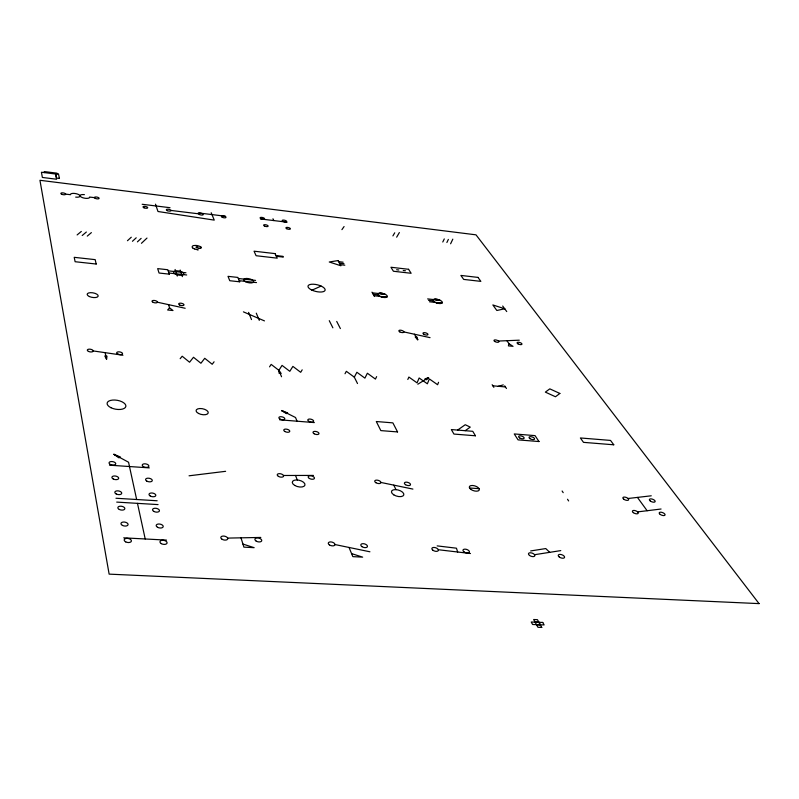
<?xml version="1.0" encoding="UTF-8"?>
<svg xmlns="http://www.w3.org/2000/svg" width="799" height="799" viewBox="0 0 799 799"><rect width="100%" height="100%" fill="white"/><g stroke="black" fill="none" stroke-linecap="round" stroke-linejoin="round"><path stroke-width="1.2" d="M106.567 359.22L106.986 356.174L104.779 355.964L106.567 359.22L105.158 352.709M509.043 343.75L508.394 345.867L513.028 346.337L509.043 343.75L506.886 340.694M438.561 382.282L437.602 384.728L429.353 378.926L427.355 383.8L419.145 377.987L417.058 382.871L408.888 377.048L407.81 379.475M450.606 243.785L452.813 239.151M446.881 242.506L448.369 239.41M376.629 376.629L375.42 379.086L367.38 373.233L364.893 378.137L356.883 372.264L354.317 377.168L357.503 383.54M442.776 242.007L444.294 238.911M345.018 373.742L346.347 371.305L354.317 377.168M396.654 237.183L399.36 232.549M392.908 235.895L394.736 232.799M302.192 369.837L300.684 372.304L292.893 366.391L289.807 371.315L282.057 365.393L278.881 370.327L279.131 373.323L281.188 373.503L278.881 370.327L271.171 364.394L269.543 366.851M341.922 229.643L344.079 226.556M214.082 361.787L212.214 364.274L204.744 358.292L200.919 363.255L193.488 357.263L189.563 362.227L182.182 356.224L180.175 358.691M169.558 307.835L167.63 309.992L172.993 310.531L169.558 307.835L168.559 304.629M428.574 377.597L426.636 379.755L424.868 378.926L428.574 377.597L417.827 384.209M141.443 243.305L146.986 238.072M137.418 241.857L141.143 238.362M132.444 241.288L136.22 237.792M127.47 240.719L131.276 237.223M87.281 236.105L91.386 232.609M82.207 235.515L86.352 232.03M77.123 234.936L81.308 231.45M465.198 430.691L470.251 427.115L465.248 424.728L457.607 430.082M439.2 303.51L440.049 302.931M439.979 303.55L440.778 303.011M440.918 303.49L441.497 303.091M437.203 303.141L437.872 302.691M437.832 303.29L438.601 302.771M438.491 303.42L439.32 302.851M436.624 302.971L437.143 302.611M436.933 299.925L437.662 299.435M437.652 300.005L438.271 299.595M434.037 299.605L434.726 299.146M434.756 299.685L435.585 299.136M435.485 299.765L436.334 299.196M436.204 299.845L437.023 299.305M383.989 297.498L384.918 296.928M384.798 297.548L385.667 297.008M385.777 297.488L386.406 297.088M381.373 296.948L381.942 296.599M381.972 297.128L382.691 296.679M382.591 297.278L383.43 296.759M383.27 297.408L384.179 296.848M383.44 294.062L383.939 293.752M381.213 293.822L382.102 293.273M381.952 293.902L382.751 293.413M382.691 293.982L383.36 293.573M378.986 293.573L379.735 293.113M379.725 293.662L380.624 293.103M380.464 293.742L381.403 293.173M312.01 290.157L321.108 286.072M498.226 386.287L503.3 384.898M530.666 550.94L545.767 548.563L549.682 552.289M534.561 554.706L560.768 550.611M189.053 475.804L225.618 471.32M637.722 511.879L661.063 509.013M628.124 498.486L651.255 495.799M498.546 341.043L519.3 340.184M227.665 538.097L260.814 537.437M283.465 475.485L313.458 475.425M535.01 621.992L538.806 622.131M536.558 624.798L540.364 624.938M123.725 537.837L166.492 540.104M116.714 502.102L158.062 504.598M115.965 498.246L157.153 500.763M469.512 487.999L479.09 488.648M109.473 465.178L149.343 467.884M279.63 419.805L314.347 422.591M492.863 385.797L505.437 386.946M373.253 294.302L377.907 294.811M428.544 300.344L433.098 300.833M168.919 273.038L186.696 274.976M239.251 280.699L256.509 282.586M374.082 295.74L386.876 297.138M429.472 301.782L441.957 303.141M372.414 292.853L385.168 294.252M427.625 298.906L440.069 300.274M168.209 270.841L185.937 272.779M238.352 278.521L255.56 280.399M338.606 261.663L343.141 262.192M276.005 255.54L282.986 256.349L283.355 257.098L276.364 256.299M339.445 263.171L343.979 263.69M396.614 269.752L398.821 270.012M403.245 270.521L405.453 270.771M198.961 248.199L197.673 248.04A6.002 2.267 11.7 0 1 196.814 247.81L196.564 247.72A1.598 0.609 11.7 0 1 196.214 247.47L196.135 247.37A2.936 1.109 11.8 0 1 196.075 247.211A1.868 0.709 11.7 0 1 196.174 246.921A1.508 0.569 11.7 0 1 196.324 246.831L196.514 246.781A1.738 0.659 11.7 0 1 196.824 246.751L197.852 246.871M340.284 264.679L344.828 265.198M438.331 549.732L470.481 553.517M437.173 545.887L456.449 548.194L457.677 552.039M142.152 204.274L170.017 207.7M260.554 218.946L287.071 222.202M198.272 212.904L225.568 216.249M170.996 210.447L198.641 213.822M65.658 194.107L70.462 194.696A4.884 1.748 10.1 0 1 74.856 193.468A4.884 1.748 10.1 0 1 80.06 195.885A4.864 1.738 10.2 0 0 85.273 198.292A4.864 1.738 10.2 0 0 89.618 197.053L94.382 197.633M93.223 350.941L122.946 355.235M381.003 482.476L412.913 489.088M335.091 544.568L369.927 551.789M157.483 302.232L185.158 308.264M403.964 331.935L430.052 337.647M197.563 249.757L196.534 249.508A1.408 0.529 11.7 0 1 196.145 249.418L194.836 249.018M351.58 553.607L362.656 557.143L352.828 556.633L349.023 547.425M242.936 544.069L254.152 547.675L243.895 547.135L240.998 537.827M281.548 410.516L287.7 412.953L286.491 413.632L281.548 410.516L295.53 417.507L297.058 421.203M113.858 454.281L120.469 457.038L118.911 457.847L113.858 454.281L128.559 462.241L136.649 499.515M243.415 311.86L264.469 320.898M417.747 339.785L415.22 336.988L417.038 337.178L417.747 339.785L414.401 334.202M502.691 306.027L506.736 311.56M637.462 497.437L647.14 510.751M504.698 385.847L506.466 388.484M562.106 491.005L563.195 492.663M567.52 499.255L568.628 500.943M492.144 384.699L493.872 387.335M372.004 292.144L374.501 296.469M538.955 622.301L540.344 624.778M336.719 321.428L340.384 328.579M329.268 320.669L332.873 327.82M272.948 218.766L273.847 220.574M393.797 485.153L395.964 489.627M256.289 313.178L259.295 320.379M278.881 370.327L281.548 376.748M211.206 212.754L214.252 220.115L157.982 211.505L155.505 204.174M248.579 312.389L251.515 319.59M295.53 475.455L297.268 479.969M180.145 270.042L182.382 276.624M175.091 269.483L177.288 276.074M137.478 503.35L145.208 538.975M55.55 174.022L56.599 179.236L42.367 177.448L41.428 172.234L57.178 174.222L56.969 173.183L44.205 171.565L44.394 172.594M199.74 248.259A22.921 8.569 11.7 0 1 199.141 248.209M199.99 248.269A5.533 2.087 11.7 0 0 200.319 248.269L200.559 248.249A2.886 1.089 11.7 0 0 200.899 248.149A1.888 0.709 11.8 0 0 201.138 248.02A2.737 1.039 11.7 0 0 201.278 247.81A3.725 1.408 11.7 0 0 201.298 247.53A1.678 0.639 11.8 0 0 201.178 247.32A7.311 2.767 11.7 0 0 201.008 247.131M200.889 247.031A7.001 2.647 11.7 0 0 200.209 246.541L199.93 246.422A25.878 9.908 11.6 0 0 198.312 245.872A5.174 1.958 11.7 0 0 197.842 245.722A2.447 0.919 11.7 0 0 197.013 245.553A4.205 1.588 11.7 0 0 196.404 245.483A6.841 2.597 11.7 0 0 195.945 245.443A2.557 0.969 11.7 0 0 195.665 245.443A5.803 2.197 11.7 0 0 195.375 245.443A19.556 7.461 11.8 0 0 194.337 245.493M193.937 245.533A11.096 4.215 11.8 0 0 193.588 245.593A5.673 2.147 11.7 0 0 193.238 245.673A2.227 0.839 11.7 0 0 192.889 245.812A3.905 1.478 11.7 0 0 192.729 245.942A14.722 5.583 11.9 0 0 192.539 246.142A8.629 3.266 11.8 0 0 192.419 246.312L192.349 246.422A7.201 2.727 11.8 0 0 192.15 246.871A5.963 2.257 11.7 0 0 192.199 247.051L192.239 247.211A12.225 4.624 11.8 0 0 192.309 247.43A1.848 0.699 11.7 0 0 192.409 247.6A11.066 4.185 11.8 0 0 192.998 248.179M193.088 248.239A1.828 0.689 11.7 0 0 193.558 248.529A4.584 1.738 11.7 0 0 194.167 248.779A14.362 5.413 11.8 0 0 194.666 248.968M198.252 249.897A10.107 3.815 11.7 0 1 197.792 249.807M84.404 194.646A4.864 1.738 10.2 0 0 80.06 195.885A4.884 1.748 10.1 0 1 75.675 197.113M559.869 393.448L555.465 396.753L545.357 392.119L549.802 388.853L559.869 393.448M504.708 308.784L496.838 310.491L492.853 304.948L504.708 308.784M338.007 260.584L329.268 261.992L340.893 265.767L338.007 260.584M542.741 622.441L531.235 622.002L532.603 624.488L544.129 624.928L542.741 622.441M541.742 627.435L537.947 627.295L533.642 619.515L537.427 619.664L541.742 627.435M759.05 603.615L109.133 574.131L39.95 180.294L475.994 234.836L759.05 603.615M613.772 444.793L583.5 442.356L580.374 437.962L610.526 440.419L613.772 444.793M475.445 435.785L453.942 434.067L451.345 429.572L472.758 431.31L475.445 435.785M538.985 441.547L518.062 439.879L514.246 433.937L535.05 435.625L538.985 441.547M397.562 431.929L380.833 430.601L376.299 421.522L392.878 422.871L397.562 431.929M96.19 264.03L75.116 261.722L74.217 257.328L95.181 259.635L96.19 264.03M169.278 274.137L159.041 273.028L157.673 268.624L167.85 269.742L169.278 274.137M239.7 281.797L229.772 280.719L228.015 276.344L237.902 277.433L239.7 281.797M275.086 253.613L254.052 251.186L256.089 255.72L277.243 258.157L275.086 253.613M408.569 269.293L390.941 267.246L393.428 271.251L411.145 273.288L408.569 269.293M477.982 277.403L460.873 275.425L463.69 279.41L480.868 281.378L477.982 277.403M59.416 178.427L56.589 178.067L55.67 173.523L58.477 173.882L59.416 178.427M245.752 281.817A5.114 2.007 12.5 0 0 253.653 281.817A5.114 2.007 12.5 0 0 246.581 278.442A5.114 2.007 12.5 0 0 245.752 281.817M471.02 489.507A5.233 2.497 17.6 0 0 479.27 489.997A5.233 2.497 17.6 0 0 472.628 485.492A5.233 2.497 17.6 0 0 471.02 489.507M660.184 514.396A3.106 1.378 20.9 0 0 665.028 515.035A3.106 1.378 20.9 0 0 661.212 512.229A3.106 1.378 20.9 0 0 660.184 514.396M633.337 512.648A3.116 1.408 20.5 0 0 638.221 513.288A3.116 1.408 20.5 0 0 634.446 510.471A3.116 1.408 20.5 0 0 633.337 512.648M650.326 501.023A3.056 1.348 20.6 0 0 655.11 501.662A3.056 1.348 20.6 0 0 651.365 498.916A3.056 1.348 20.6 0 0 650.326 501.023M623.779 499.205A3.066 1.368 20.2 0 0 628.603 499.854A3.066 1.368 20.2 0 0 624.898 497.098A3.066 1.368 20.2 0 0 623.779 499.205M559.33 557.053A3.336 1.638 20.1 0 0 564.543 557.482A3.336 1.638 20.1 0 0 560.389 554.416A3.336 1.638 20.1 0 0 559.33 557.053M529.517 555.445A3.346 1.668 19.5 0 0 534.791 555.874A3.346 1.668 19.5 0 0 530.676 552.788A3.346 1.668 19.5 0 0 529.517 555.445M464.099 551.959A3.376 1.728 18.2 0 0 469.393 552.159A3.376 1.728 18.2 0 0 465.098 549.143A3.376 1.728 18.2 0 0 464.099 551.959M432.968 550.281A3.386 1.758 17.6 0 0 438.341 550.491A3.386 1.758 17.6 0 0 434.077 547.445A3.386 1.758 17.6 0 0 432.968 550.281M361.997 546.666A3.436 1.818 15.9 0 0 367.42 546.626A3.436 1.818 15.9 0 0 362.976 543.67A3.436 1.818 15.9 0 0 361.997 546.666M329.418 544.908A3.456 1.848 15.1 0 0 334.931 544.878A3.456 1.848 15.1 0 0 330.516 541.902A3.456 1.848 15.1 0 0 329.418 544.908M256.139 541.073A3.506 1.908 13.3 0 0 261.722 540.793A3.506 1.908 13.3 0 0 257.108 537.917A3.506 1.908 13.3 0 0 256.139 541.073M222.022 539.235A3.536 1.928 12.4 0 0 227.705 538.965A3.536 1.928 12.4 0 0 223.121 536.059A3.536 1.928 12.4 0 0 222.022 539.235M393.787 494.851A6.412 3.166 16.2 0 0 403.805 494.931A6.412 3.166 16.2 0 0 395.375 489.607A6.412 3.166 16.2 0 0 393.787 494.851M405.552 484.703A3.166 1.538 16.3 0 0 410.486 484.763A3.166 1.538 16.3 0 0 406.311 482.147A3.166 1.538 16.3 0 0 405.552 484.703M375.86 482.686A3.176 1.558 15.7 0 0 380.863 482.746A3.176 1.558 15.7 0 0 376.728 480.119A3.176 1.558 15.7 0 0 375.86 482.686M294.721 485.432A6.512 3.286 14 0 0 304.948 485.113A6.512 3.286 14 0 0 296.229 479.949A6.512 3.286 14 0 0 294.721 485.432M309.403 478.471A3.226 1.608 14.2 0 0 314.446 478.321A3.226 1.608 14.2 0 0 310.122 475.775A3.226 1.608 14.2 0 0 309.403 478.471M278.422 476.364A3.246 1.628 13.5 0 0 283.555 476.224A3.246 1.628 13.5 0 0 279.251 473.657A3.246 1.628 13.5 0 0 278.422 476.364M529.947 438.651A2.896 1.258 18 0 0 534.531 439.13A2.896 1.258 18 0 0 530.955 436.693A2.896 1.258 18 0 0 529.947 438.651M519.65 437.912A2.896 1.268 17.8 0 0 524.134 438.212A2.896 1.268 17.8 0 0 520.359 435.835A2.896 1.268 17.8 0 0 519.65 437.912M314.197 433.787A3.056 1.438 14.1 0 0 318.961 433.717A3.056 1.438 14.1 0 0 314.856 431.37A3.056 1.438 14.1 0 0 314.197 433.787M284.903 431.51A3.076 1.458 13.5 0 0 289.747 431.44A3.076 1.458 13.5 0 0 285.662 429.093A3.076 1.458 13.5 0 0 284.903 431.51M308.913 421.373A3.016 1.408 13.9 0 0 313.627 421.323A3.016 1.408 13.9 0 0 309.583 419.036A3.016 1.408 13.9 0 0 308.913 421.373M279.99 419.056A3.036 1.418 13.3 0 0 284.774 419.006A3.036 1.418 13.3 0 0 280.749 416.708A3.036 1.418 13.3 0 0 279.99 419.056M161.288 543.63A3.625 2.007 10.7 0 0 167.061 543.09A3.625 2.007 10.7 0 0 162.207 540.274A3.625 2.007 10.7 0 0 161.288 543.63M125.693 541.872A3.655 2.027 9.8 0 0 131.406 541.083A3.655 2.027 9.8 0 0 126.302 538.416A3.655 2.027 9.8 0 0 125.693 541.872M157.503 527.26A3.566 1.938 10.6 0 0 163.186 526.761A3.566 1.938 10.6 0 0 158.412 524.014A3.566 1.938 10.6 0 0 157.503 527.26M122.447 525.412A3.605 1.968 9.7 0 0 128.08 524.663A3.605 1.968 9.7 0 0 123.056 522.057A3.605 1.968 9.7 0 0 122.447 525.412M153.827 511.4A3.516 1.878 10.6 0 0 159.43 510.941A3.516 1.878 10.6 0 0 154.736 508.264A3.516 1.878 10.6 0 0 153.827 511.4M119.301 509.462A3.546 1.898 9.7 0 0 124.844 508.763A3.546 1.898 9.7 0 0 119.91 506.226A3.546 1.898 9.7 0 0 119.301 509.462M150.272 496.019A3.456 1.818 10.5 0 0 155.785 495.6A3.456 1.818 10.5 0 0 151.181 492.993A3.456 1.818 10.5 0 0 150.272 496.019M116.255 494.002A3.496 1.838 9.6 0 0 121.718 493.353A3.496 1.838 9.6 0 0 116.864 490.876A3.496 1.838 9.6 0 0 116.255 494.002M146.816 481.118A3.406 1.768 10.4 0 0 152.259 480.728A3.406 1.768 10.4 0 0 147.725 478.182A3.406 1.768 10.4 0 0 146.816 481.118M113.298 479.02A3.446 1.788 9.6 0 0 118.681 478.411A3.446 1.788 9.6 0 0 113.907 475.994A3.446 1.788 9.6 0 0 113.298 479.02M143.47 466.656A3.356 1.708 10.4 0 0 148.834 466.306A3.356 1.708 10.4 0 0 144.369 463.82A3.356 1.708 10.4 0 0 143.47 466.656M110.432 464.499A3.396 1.728 9.6 0 0 115.745 463.929A3.396 1.728 9.6 0 0 111.041 461.562A3.396 1.728 9.6 0 0 110.432 464.499M198.502 413.443A6.182 2.926 11.7 0 0 208.209 412.973A6.182 2.926 11.7 0 0 199.8 408.529A6.182 2.926 11.7 0 0 198.502 413.443M111.011 407.74A9.508 4.524 9.9 0 0 125.852 406.471A9.508 4.524 9.9 0 0 112.639 400.069A9.508 4.524 9.9 0 0 111.011 407.74M117.892 354.087A2.976 1.328 10.1 0 0 122.537 353.787A2.976 1.328 10.1 0 0 118.412 351.84A2.976 1.328 10.1 0 0 117.892 354.087M88.469 351.4A2.996 1.338 9.6 0 0 93.193 351.111A2.996 1.338 9.6 0 0 89.079 349.163A2.996 1.338 9.6 0 0 88.469 351.4M518.002 343.86A2.537 0.979 16.9 0 0 521.947 344.219A2.537 0.979 16.9 0 0 518.621 342.272A2.537 0.979 16.9 0 0 518.002 343.86M494.871 341.513A2.547 0.989 16.5 0 0 498.856 341.872A2.547 0.989 16.5 0 0 495.55 339.925A2.547 0.989 16.5 0 0 494.871 341.513M423.939 334.332A2.587 1.029 15.5 0 0 427.944 334.561A2.587 1.029 15.5 0 0 424.509 332.644A2.587 1.029 15.5 0 0 423.939 334.332M399.81 331.885A2.597 1.039 15.1 0 0 403.865 332.104A2.597 1.039 15.1 0 0 400.449 330.187A2.597 1.039 15.1 0 0 399.81 331.885M179.685 305.018A2.717 1.119 11.4 0 0 183.98 304.988A2.717 1.119 11.4 0 0 180.324 303.171A2.717 1.119 11.4 0 0 179.685 305.018M153.188 302.362A2.737 1.129 10.9 0 0 157.413 302.182A2.737 1.129 10.9 0 0 153.568 300.434A2.737 1.129 10.9 0 0 153.188 302.362M89.388 296.539A5.583 2.307 9.8 0 0 98.157 296.189A5.583 2.307 9.8 0 0 90.497 292.674A5.583 2.307 9.8 0 0 89.388 296.539M434.766 302.192A4.894 1.848 15.4 0 0 442.346 302.681A4.894 1.848 15.4 0 0 435.785 299.146A4.894 1.848 15.4 0 0 434.766 302.192M379.525 296.169A4.954 1.898 14.6 0 0 387.315 296.679A4.954 1.898 14.6 0 0 380.833 293.123A4.954 1.898 14.6 0 0 379.525 296.169M311.39 289.857A8.799 3.416 13.6 0 0 325.093 290.297A8.799 3.416 13.6 0 0 313.238 284.214A8.799 3.416 13.6 0 0 311.39 289.857M175.57 274.167A5.213 2.057 11.4 0 0 183.8 274.197A5.213 2.057 11.4 0 0 176.789 270.781A5.213 2.057 11.4 0 0 175.57 274.167M286.751 228.724A2.317 0.829 13.1 0 0 290.397 228.923A2.317 0.829 13.1 0 0 287.32 227.385A2.317 0.829 13.1 0 0 286.751 228.724M264.559 226.087A2.337 0.839 12.8 0 0 268.144 226.157A2.337 0.839 12.8 0 0 264.908 224.679A2.337 0.839 12.8 0 0 264.559 226.087M283.016 221.393A2.297 0.809 13 0 0 286.631 221.593A2.297 0.809 13 0 0 283.585 220.085A2.297 0.809 13 0 0 283.016 221.393M261.043 218.736A2.307 0.819 12.7 0 0 264.589 218.826A2.307 0.819 12.7 0 0 261.393 217.358A2.307 0.819 12.7 0 0 261.043 218.736M222.332 217.318A2.347 0.839 12.2 0 0 225.987 217.408A2.347 0.839 12.2 0 0 222.781 215.93A2.347 0.839 12.2 0 0 222.332 217.318M199.52 214.532A2.357 0.849 11.8 0 0 203.226 214.631A2.357 0.849 11.8 0 0 200.03 213.143A2.357 0.849 11.8 0 0 199.52 214.532M167.351 210.656A2.387 0.859 11.4 0 0 171.006 210.636A2.387 0.859 11.4 0 0 167.65 209.198A2.387 0.859 11.4 0 0 167.351 210.656M144.01 207.8A2.397 0.859 11 0 0 147.715 207.79A2.397 0.859 11 0 0 144.369 206.352A2.397 0.859 11 0 0 144.01 207.8M95.331 198.412A2.427 0.869 10.4 0 0 99.126 198.412A2.427 0.869 10.4 0 0 95.81 196.973A2.427 0.869 10.4 0 0 95.331 198.412M61.903 194.347A2.447 0.879 9.9 0 0 65.658 194.237A2.447 0.879 9.9 0 0 62.172 192.849A2.447 0.879 9.9 0 0 61.903 194.347"/></g></svg>
